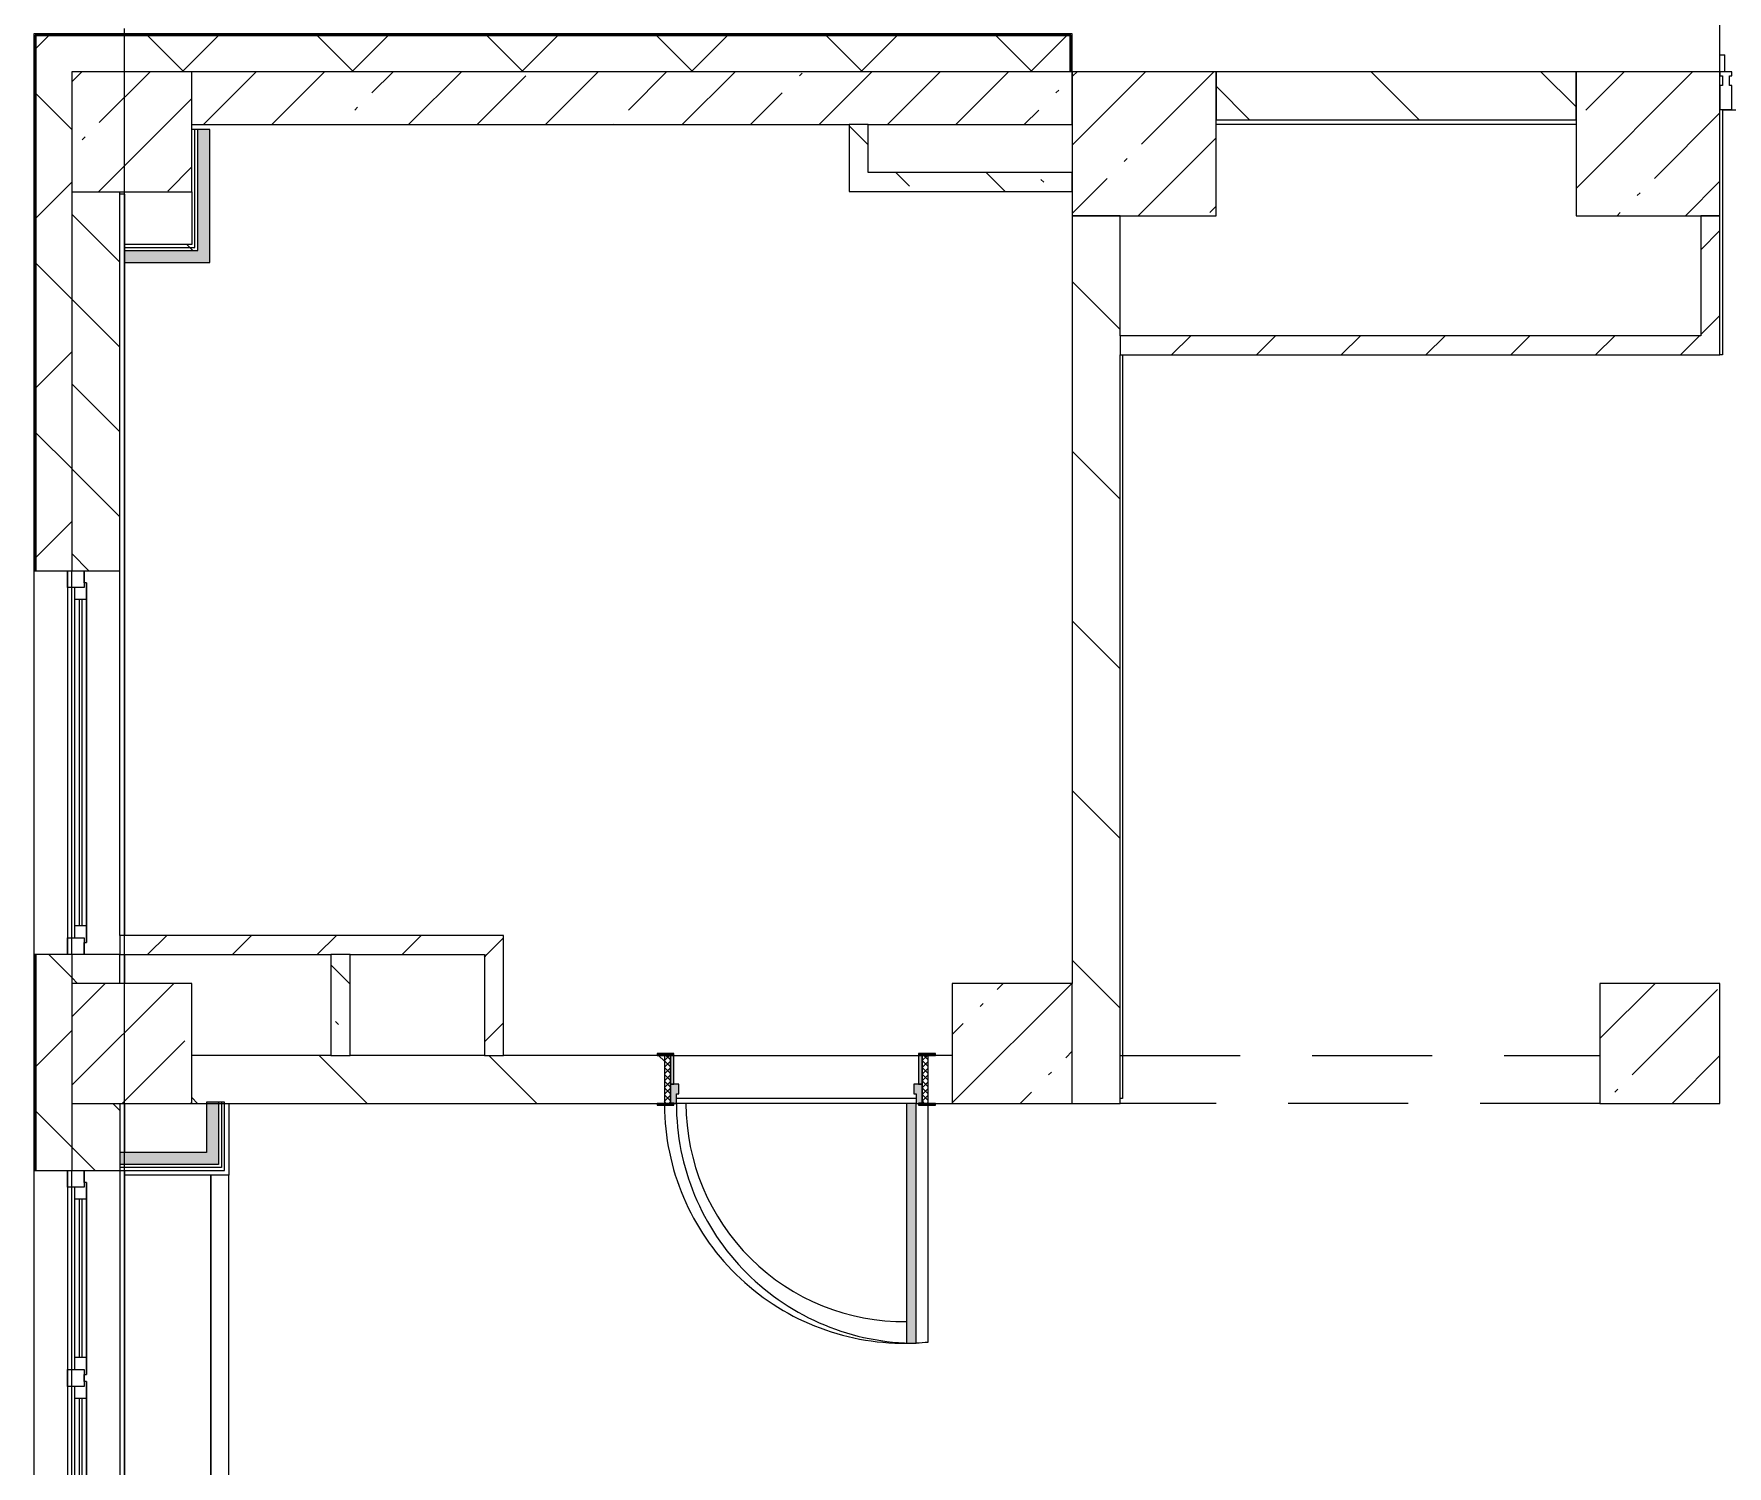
# Model space of a CAD drawing. Header units: millimetres. Extents: x 81731 to 272849, y -8553 to 29000.
# Drawn here: x 145571 to 152629, y 9388 to 15358 of the extents above; entities that cross this region are included whole.
import ezdxf

# ---------------------------------------------------------------- set-up
doc = ezdxf.new("R2010")
doc.units = ezdxf.units.MM
doc.linetypes.add('200_ШТРИХ__ш1_п0_6_', pattern=[800, 500, -300])
for name, color, linetype, lineweight in [('A-DETL-MBND-1', 7, '200_ШТРИХ__ш1_п0_6_', 9), ('A-GLAZ-3', 7, 'Continuous', 5), ('A-GLAZ-CWMG-2', 7, 'Continuous', 5), ('A-WALL', 7, 'Continuous', 9), ('A-WALL-6', 7, 'Continuous', 5), ('I-WALL-24', 7, 'Continuous', 5), ('S-COLS-1', 7, 'Continuous', 5), ('Оси', 7, 'Continuous', 9)]:
    doc.layers.add(name, color=color, linetype=linetype, lineweight=lineweight)
for name, color, linetype, lineweight, true_color in [('A-DOOR-4', 7, 'Continuous', 5, 0xe2e2e2), ('A-DOOR-5', 7, 'Continuous', 5, 0xaaaaaa), ('A-DOOR-FRAM-2', 7, 'Continuous', 5, 0xe2e2e2), ('A-DOOR-FRAM-4', 7, 'Continuous', 5, 0xaaaaaa), ('A-FLOR-1', 7, 'Continuous', 5, 0xaaaaaa), ('I-WALL-23', 7, 'Continuous', 9, 0xe7e7e7), ('I-WALL-26', 7, 'Continuous', 5, 0x787878)]:
    doc.layers.add(name, color=color, linetype=linetype, lineweight=lineweight, true_color=true_color)
pattern_1 = [(45, (145838.57, 0), (-285.123, 285.123), []), (45, (146123.7, 0), (-285.123, 285.123), [504.031, -100.806, 16.764, -84.042])]
pattern_2 = [(135, (145838.57, 0), (-353.553, -353.553), [])]
pattern_3 = [(45, (145838.57, 0), (-353.553, 353.553), []), (135, (145838.57, 0), (-353.553, -353.553), [])]
pattern_4 = [(45, (145838.57, 0), (-176.7767, 176.7767), [])]
pattern_5 = [(135, (145838.57, 0), (-377.17, -377.17), [533.4, -88.9, 17.78, -88.9]), (135, (145838.57, 376.94), (-377.17, -377.17), []), (50, (145838.57, 0), (637.645, -55.787), [66.675, -733.425]), (355, (145838.6, 0), (-123.35, 668.7), [53.34, -586.74]), (100.451, (145891.7, -4.65), (514.3, 612.908), [56.665, -623.315]), (46.184, (145838.6, 177.8), (948.776, -147.15), [100.01, -1100.137]), (96.636, (145917.6, 165.5), (830.91, 865.997), [85, -934.973]), (351.184, (145838.6, 177.8), (830.92, 865.99), [80.01, -880.11]), (21, (145927.47, 133.35), (530.65, -357.928), [66.675, -733.425]), (326, (145927.5, 133.35), (216.308, 644.658), [53.34, -586.74]), (71.451, (145971.7, 103.5), (746.96, 286.724), [56.665, -623.315]), (37.5, (145838.57, 0), (10.8105, 295.9426), [16.764, -562.864, 16.764, -578.866, -588.962]), (37.5, (145838.57, 0), (10.8105, 295.9426), [-1175.258, 16.764, -572.198]), (7.5, (145838.57, 0), (233.869, 350.632), [16.764, -322.834, 16.764, -549.529, -224.472]), (7.5, (145838.57, 0), (233.869, 350.632), [-905.891, 16.764, -207.708]), (327.5, (145640.32, 0), (474.568, -20.0513), [16.764, -205.486, 16.764, -676.656, -920.115]), (327.5, (145640.32, 0), (474.568, -20.0513), [-915.67, 16.764, -903.351]), (317.5, (145551.42, 0), (518.452, 88.993), [16.764, -272.161, 16.764, -443.738, -653.415]), (317.5, (145551.42, 0), (518.452, 88.993), [-749.427, 16.764, -636.65])]
pattern_6 = [(45, (145838.6, 0), (-530.33, 530.33), []), (135, (145838.6, 0), (-530.33, -530.33), [])]

# ---------------------------------------------------------------- blocks, each defined once
blk = doc.blocks.new('BSC_Колонна _Прямоугольная - 500х500-V125-2_4_3_птичка')
at = {"layer": 'S-COLS-1'}
h = blk.add_hatch(dxfattribs=at)
h.set_pattern_fill('FP_97', color=256, style=0, pattern_type=2)
h.set_pattern_definition([(45, (-140, -14950), (-285.123, 285.123), []), (45, (145.12, -14950), (-285.123, 285.123), [504.031, -100.806, 16.764, -84.042])])
h.paths.add_polyline_path([(-250, -250), (250, -250), (250, 250), (-250, 250)])
for p, q in [((250, 250), (-250, 250)), ((-250, 250), (-250, -250)), ((250, -250), (250, 250)), ((-250, -250), (250, -250))]:
    blk.add_line(p, q, dxfattribs=at)
blk = doc.blocks.new('110_Дверь_СКБ_1Ст_Внутренняя1 - Д-4к_п__1100x2100h_Артистические EI30-33310874-2_4_3_птичка')
at = {"layer": 'A-DOOR-4'}
h = blk.add_hatch(color=256, dxfattribs=at)
h.paths.add_polyline_path([(512.5, 100), (512.5, 60), (502.5, 60), (502.5, 20), (537.5, 20), (537.5, 100)])
h.paths.add_polyline_path([(-487.5, 100), (-512.5, 100), (-512.5, 20), (-477.5, 20), (-477.5, 60), (-487.5, 60)])
at = {"layer": 'A-DOOR-5'}
h = blk.add_hatch(dxfattribs=at)
h.set_pattern_fill('FP_23', color=256, style=0, pattern_type=2)
h.set_pattern_definition([(135, (1751.41, 164.685), (-14.14214, -14.14214), []), (225, (1751.41, 164.685), (14.14214, -14.14214), [])])
h.paths.add_polyline_path([(537.5, 100), (537.5, -100), (562.5, -100), (562.5, 100)])
at = {"layer": 'A-DOOR-FRAM-2'}
for points in [[(-447.5, 1100), (-487.5, 1100), (-487.5, 100), (-447.5, 100), (-447.5, 935.9)], [(-567.5, 108), (-567.5, 100), (-497.5, 100), (-497.5, 108)], [(592.5, 108), (522.5, 108), (522.5, 100), (592.5, 100)], [(-497.5, 20), (-512.5, 20), (-512.5, -100), (-497.5, -100)], [(537.5, 20), (522.5, 20), (522.5, -100), (537.5, -100)], [(-567.5, -100), (-567.5, -108), (-497.5, -108), (-497.5, -100)], [(522.5, -100), (522.5, -108), (592.5, -108), (592.5, -100)]]:
    blk.add_hatch(color=256, dxfattribs=at).paths.add_polyline_path(points)
at = {"layer": 'A-DOOR-FRAM-4'}
h = blk.add_hatch(dxfattribs=at)
h.set_pattern_fill('FP_24', color=256, style=0, pattern_type=2)
h.set_pattern_definition([(45, (-371.384, 164.685), (-14.1421, 14.1421), []), (135, (-371.384, 164.685), (-14.1421, -14.1421), [])])
h.paths.add_polyline_path([(-512.5, 100), (-537.5, 100), (-537.5, -100), (-512.5, -100)])
at = {"layer": 'A-DOOR-5'}
for p, q in [((-487.5, 1100), (-487.5, 100)), ((-447.5, 1100), (-487.5, 1100)), ((-447.5, 100), (-447.5, 1100)), ((-487.5, 100), (-447.5, 100))]:
    blk.add_line(p, q, dxfattribs=at)
blk.add_arc((-487.5, 100), 1000, 360, 90, dxfattribs=at)
at = {"layer": 'A-DOOR-FRAM-4'}
for p, q in [((-497.5, 108), (-567.5, 108)), ((-567.5, 108), (-567.5, 100)), ((-567.5, 100), (-497.5, 100)), ((-512.5, 100), (-537.5, 100)), ((-537.5, 100), (-537.5, -100)), ((-487.5, 100), (-512.5, 100)), ((-512.5, 100), (-512.5, 20)), ((-512.5, -100), (-512.5, 100)), ((-497.5, 100), (-512.5, 100)), ((-512.5, 100), (-512.5, 99)), ((-512.5, 99), (-497.5, 99)), ((-497.5, 100), (-497.5, 108)), ((-497.5, 99), (-497.5, 100)), ((-487.5, 60), (-487.5, 100)), ((512.5, 100), (512.5, 60)), ((537.5, 100), (512.5, 100)), ((592.5, 108), (522.5, 108)), ((522.5, 108), (522.5, 100)), ((537.5, 100), (522.5, 100)), ((522.5, 100), (522.5, 99)), ((522.5, 100), (592.5, 100)), ((522.5, 99), (537.5, 99)), ((537.5, 20), (537.5, 100)), ((562.5, 100), (537.5, 100)), ((537.5, 100), (537.5, -100)), ((537.5, 99), (537.5, 100)), ((562.5, -100), (562.5, 100)), ((592.5, 100), (592.5, 108)), ((-512.5, 20), (-477.5, 20)), ((-497.5, 20), (-512.5, 20)), ((-512.5, 20), (-512.5, -100)), ((-497.5, -100), (-497.5, 20)), ((-477.5, 60), (-487.5, 60)), ((-477.5, 20), (-477.5, 60)), ((512.5, 60), (502.5, 60)), ((502.5, 60), (502.5, 20)), ((502.5, 20), (537.5, 20)), ((537.5, 20), (522.5, 20)), ((522.5, 20), (522.5, -100)), ((537.5, -100), (537.5, 20)), ((-497.5, -100), (-567.5, -100)), ((-567.5, -100), (-567.5, -108)), ((-567.5, -108), (-497.5, -108)), ((-537.5, -100), (-512.5, -100)), ((-512.5, -100), (-497.5, -100)), ((-497.5, -108), (-497.5, -100)), ((522.5, -100), (537.5, -100)), ((592.5, -100), (522.5, -100)), ((522.5, -100), (522.5, -108)), ((522.5, -108), (592.5, -108)), ((537.5, -100), (562.5, -100)), ((592.5, -108), (592.5, -100))]:
    blk.add_line(p, q, dxfattribs=at)
blk = doc.blocks.new('BSC_Колонна _Прямоугольная - 500х500-22206884-2_4_3_птичка')
at = {"layer": 'S-COLS-1'}
h = blk.add_hatch(dxfattribs=at)
h.set_pattern_fill('FP_143', color=256, style=0, pattern_type=2)
h.set_pattern_definition([(45, (-6510, -11150), (-285.123, 285.123), []), (45, (-6224.88, -11150), (-285.123, 285.123), [504.031, -100.806, 16.764, -84.042])])
h.paths.add_polyline_path([(-250, -250), (250, -250), (250, 250), (-250, 250), (-250, 71)])
for p, q in [((250, 250), (-250, 250)), ((-250, 250), (-250, -250)), ((250, -250), (250, 250)), ((-250, -250), (250, -250))]:
    blk.add_line(p, q, dxfattribs=at)
blk = doc.blocks.new('BSC_Колонна _Прямоугольная - 500х500-V188-2_4_3_птичка')
at = {"layer": 'S-COLS-1'}
h = blk.add_hatch(dxfattribs=at)
h.set_pattern_fill('FP_144', color=256, style=0, pattern_type=2)
h.set_pattern_definition([(45, (-3810, -11150), (-285.123, 285.123), []), (45, (-3524.88, -11150), (-285.123, 285.123), [504.031, -100.806, 16.764, -84.042])])
h.paths.add_polyline_path([(-250, -250), (250, -250), (250, 250), (-250, 250), (-250, 71)])
for p, q in [((250, 250), (-250, 250)), ((-250, 250), (-250, -250)), ((250, -250), (250, 250)), ((-250, -250), (250, -250))]:
    blk.add_line(p, q, dxfattribs=at)
blk = doc.blocks.new('120_Окно_СКБ_1Ст - 120_Окно_СКБ_1Ст_1600х2500_h_ 2-22959204-2_4_3_птичка')
at = {"layer": 'A-GLAZ-3'}
for p, q in [((-800, -127), (-800, -57)), ((-800, -57), (-730, -57)), ((800, -57), (-800, -57)), ((-730, -57), (-730, -127)), ((730, -127), (730, -57)), ((730, -57), (800, -57)), ((800, -57), (800, -127)), ((-730, -127), (-800, -127)), ((-800, -127), (-750, -127)), ((-730, -127), (-750, -127)), ((-750, -127), (-750, -137)), ((-750, -137), (750, -137)), ((750, -137), (-750, -137)), ((730, -87), (-730, -87)), ((-730, -87), (-730, -127)), ((-680, -137), (-680, -87)), ((-680, -107), (680, -107)), ((680, -117), (-680, -117)), ((680, -137), (680, -87)), ((730, -127), (730, -87)), ((800, -127), (730, -127)), ((750, -127), (730, -127)), ((750, -127), (800, -127)), ((750, -137), (750, -127))]:
    blk.add_line(p, q, dxfattribs=at)
blk = doc.blocks.new('120_Окно_СКБ_2Ст - 120_Окно_СКБ_2Ст 2100х2500 _мал створка справа_-22445857-2_4_3_птичка')
at = {"layer": 'A-GLAZ-3'}
for p, q in [((-1050, -127), (-1050, -57)), ((-1050, -57), (-980, -57)), ((1050, -57), (-1050, -57)), ((-980, -57), (-980, -127)), ((150, -127), (150, -57)), ((150, -57), (220, -57)), ((220, -57), (220, -127)), ((980, -127), (980, -57)), ((980, -57), (1050, -57)), ((1050, -57), (1050, -127)), ((-980, -127), (-1050, -127)), ((-1050, -127), (-1000, -127)), ((-980, -127), (-1000, -127)), ((-1000, -127), (-1000, -137)), ((-1000, -137), (170, -137)), ((170, -137), (-1000, -137)), ((150, -87), (-980, -87)), ((-980, -87), (-980, -127)), ((-930, -137), (-930, -87)), ((-930, -107), (100, -107)), ((100, -117), (-930, -117)), ((100, -137), (100, -87)), ((150, -127), (150, -87)), ((220, -127), (150, -127)), ((170, -127), (150, -127)), ((170, -127), (200, -127)), ((170, -137), (170, -127)), ((220, -127), (200, -127)), ((200, -127), (200, -137)), ((200, -137), (1000, -137)), ((1000, -137), (200, -137)), ((980, -87), (220, -87)), ((220, -87), (220, -127)), ((270, -137), (270, -87)), ((270, -107), (930, -107)), ((930, -117), (270, -117)), ((930, -137), (930, -87)), ((980, -127), (980, -87)), ((1050, -127), (980, -127)), ((1000, -127), (980, -127)), ((1000, -127), (1050, -127)), ((1000, -137), (1000, -127))]:
    blk.add_line(p, q, dxfattribs=at)
blk = doc.blocks.new('BSC_Колонна _Прямоугольная - 500х500-V197-2_4_3_птичка')
at = {"layer": 'S-COLS-1'}
h = blk.add_hatch(dxfattribs=at)
h.set_pattern_fill('FP_152', color=256, style=0, pattern_type=2)
h.set_pattern_definition([(45, (-140, -11150), (-285.123, 285.123), []), (45, (145.12, -11150), (-285.123, 285.123), [504.031, -100.806, 16.764, -84.042])])
h.paths.add_polyline_path([(-250, -250), (250, -250), (250, 250), (-250, 250), (-250, 71)])
for p, q in [((250, 250), (-250, 250)), ((-250, 250), (-250, -250)), ((250, -250), (250, 250)), ((-250, -250), (250, -250))]:
    blk.add_line(p, q, dxfattribs=at)
blk = doc.blocks.new('Прямоугольный импост - Импост структурный с накладкой - 160мм-23997897-2_4_3_птичка')
at = {"layer": 'A-GLAZ-CWMG-2'}
for p, q in [((0, 140), (-50, 140)), ((-50, 140), (-50, 40)), ((0, 40), (0, 140)), ((-50, 40), (-40, 40)), ((-40, 0), (-50, 0)), ((-50, 0), (-50, -17)), ((-40, 40), (-40, 0)), ((-10, 0), (-10, 40)), ((-10, 40), (0, 40)), ((0, 0), (-10, 0)), ((0, -17), (0, 0)), ((-50, -17), (0, -17))]:
    blk.add_line(p, q, dxfattribs=at)
blk = doc.blocks.new('Зашивка приборов отопления42 - Зашивка приборов отопления-33374801-2_4_3_птичка')
at = {"layer": 'A-WALL-6'}
for p, q in [((37471.9, 23439), (35371.9, 23439)), ((37471.9, 23079), (37471.9, 23439)), ((35371.9, 23079), (37471.9, 23079)), ((37471.9, 23079), (35371.9, 23079)), ((37471.9, 23004), (37471.9, 23079)), ((35371.9, 23004), (37471.9, 23004))]:
    blk.add_line(p, q, dxfattribs=at)

msp = doc.modelspace()

# ---------------------------------------------------------------- hatches: boundary and pattern name
at = {"layer": 'A-WALL-6'}
h = msp.add_hatch(dxfattribs=at)
h.set_pattern_fill('FP_66', color=256, style=0, pattern_type=2)
h.set_pattern_definition(pattern_3)
h.paths.add_polyline_path([(145728.6, -100), (145728.6, 5220), (145578.6, 5220), (145578.6, -100)])
h.paths.add_polyline_path([(145578.6, 7320), (145728.6, 7320), (145728.6, 8520), (145578.6, 8520), (145578.6, 7750.3)])
h.paths.add_polyline_path([(145622.9, 10620), (145728.6, 10620), (145728.6, 11520), (145578.6, 11520), (145578.6, 10620)])
h.paths.add_polyline_path([(145728.6, 13120), (145728.6, 15350), (145578.6, 15350), (145578.6, 13120)])
h = msp.add_hatch(dxfattribs=at)
h.set_pattern_fill('FP_66', color=256, style=0, pattern_type=2)
h.set_pattern_definition(pattern_3)
h.paths.add_polyline_path([(149890.6, 15200), (149890.6, 15350), (145728.6, 15350), (145728.6, 15200), (149333, 15200)])
h = msp.add_hatch(dxfattribs=at)
h.set_pattern_fill('FP_76', color=256, style=0, pattern_type=2)
h.set_pattern_definition([(135, (145838.57, 0), (-176.7767, -176.7767), [])])
h.paths.add_polyline_path([(145928.6, 7900), (145928.6, 8520), (145728.6, 8520), (145728.6, 7900)])
h.paths.add_polyline_path([(145728.6, 10620), (145928.6, 10620), (145928.6, 10900), (145728.6, 10900), (145728.6, 10642.6)])
h.paths.add_polyline_path([(145728.6, 11400), (145928.6, 11400), (145928.6, 11520), (145728.6, 11520)])
h.paths.add_polyline_path([(145928.6, 13120), (145928.6, 14700), (145728.6, 14700), (145728.6, 13120)])
at = {"layer": 'I-WALL-23'}
for points in [[(146303.6, 14405), (146303.6, 14960), (146253.6, 14960), (146253.6, 14405)], [(146253.6, 14405), (146253.6, 14455), (145948.6, 14455), (145948.6, 14405), (146228.6, 14405)], [(146339.6, 10695), (146339.6, 10905), (146289.6, 10905), (146289.6, 10695)], [(145928.6, 10645), (146339.6, 10645), (146339.6, 10695), (145928.6, 10695)]]:
    msp.add_hatch(color=256, dxfattribs=at).paths.add_polyline_path(points)
at = {"layer": 'I-WALL-24'}
h = msp.add_hatch(dxfattribs=at)
h.set_pattern_fill('FP_74', color=256, style=0, pattern_type=2)
h.set_pattern_definition(pattern_1)
h.paths.add_polyline_path([(148405.4, 14980), (149898.6, 14980), (149898.6, 15200), (146228.6, 15200), (146228.6, 14980), (146550.4, 14980)])
h = msp.add_hatch(dxfattribs=at)
h.set_pattern_fill('FP_77', color=256, style=0, pattern_type=2)
h.set_pattern_definition(pattern_2)
h.paths.add_polyline_path([(151998.6, 15000), (151998.6, 15200), (150498.6, 15200), (150498.6, 15000), (151188, 15000)])
h = msp.add_hatch(dxfattribs=at)
h.set_pattern_fill('FP_77', color=256, style=0, pattern_type=2)
h.set_pattern_definition(pattern_2)
h.paths.add_polyline_path([(150098.6, 10900), (150098.6, 14600), (149898.6, 14600), (149898.6, 10900)])
h = msp.add_hatch(dxfattribs=at)
h.set_pattern_fill('FP_78', color=256, style=0, pattern_type=2)
h.set_pattern_definition(pattern_4)
h.paths.add_polyline_path([(152598.6, 14100), (152598.6, 14600), (152518.6, 14600), (152518.6, 14100)])
h = msp.add_hatch(dxfattribs=at)
h.set_pattern_fill('FP_160', color=256, style=0, pattern_type=2)
h.set_pattern_definition(pattern_6)
h.paths.add_polyline_path([(145948.6, 14467.5), (146228.6, 14467.5), (146228.6, 14480), (145948.6, 14480)])
h = msp.add_hatch(dxfattribs=at)
h.set_pattern_fill('FP_160', color=256, style=0, pattern_type=2)
h.set_pattern_definition(pattern_6)
h.paths.add_polyline_path([(145948.6, 14455), (146241.1, 14455), (146241.1, 14467.5), (145948.6, 14467.5)])
h = msp.add_hatch(dxfattribs=at)
h.set_pattern_fill('FP_78', color=256, style=0, pattern_type=2)
h.set_pattern_definition(pattern_4)
h.paths.add_polyline_path([(152598.6, 14020), (152598.6, 14100), (150098.6, 14100), (150098.6, 14020), (152115.5, 14020)])
h = msp.add_hatch(dxfattribs=at)
h.set_pattern_fill('FP_78', color=256, style=0, pattern_type=2)
h.set_pattern_definition(pattern_4)
h.paths.add_polyline_path([(147528.6, 11520), (147528.6, 11600), (145928.6, 11600), (145928.6, 11520), (147448.6, 11520)])
h = msp.add_hatch(dxfattribs=at)
h.set_pattern_fill('FP_78', color=256, style=0, pattern_type=2)
h.set_pattern_definition(pattern_4)
h.paths.add_polyline_path([(147528.6, 11100), (147528.6, 11520), (147448.6, 11520), (147448.6, 11100)])
h = msp.add_hatch(dxfattribs=at)
h.set_pattern_fill('FP_77', color=256, style=0, pattern_type=2)
h.set_pattern_definition(pattern_2)
h.paths.add_polyline_path([(146550.4, 10900), (148198.6, 10900), (148198.6, 11100), (146228.6, 11100), (146228.6, 10900)])
h.paths.add_polyline_path([(149398.6, 10900), (149398.6, 11100), (149298.6, 11100), (149298.6, 10900), (149328.6, 10900)])
at = {"layer": 'I-WALL-26'}
h = msp.add_hatch(dxfattribs=at)
h.set_pattern_fill('FP_81', color=256, style=0, pattern_type=2)
h.set_pattern_definition(pattern_5)
h.paths.add_polyline_path([(149048.6, 14700.7), (149048.6, 14980), (148968.6, 14980), (148968.6, 14700.7)])
h = msp.add_hatch(dxfattribs=at)
h.set_pattern_fill('FP_81', color=256, style=0, pattern_type=2)
h.set_pattern_definition(pattern_5)
h.paths.add_polyline_path([(149048.6, 14700.7), (149898.6, 14700.7), (149898.6, 14780.7), (149048.6, 14780.7)])
h = msp.add_hatch(dxfattribs=at)
h.set_pattern_fill('FP_81', color=256, style=0, pattern_type=2)
h.set_pattern_definition(pattern_5)
h.paths.add_polyline_path([(146888.6, 11100), (146888.6, 11520), (146808.6, 11520), (146808.6, 11100)])
at = {"layer": 'S-COLS-1'}
h = msp.add_hatch(dxfattribs=at)
h.set_pattern_fill('FP_74', color=256, style=0, pattern_type=2)
h.set_pattern_definition(pattern_1)
h.paths.add_polyline_path([(150498.6, 14600), (150498.6, 15200), (149898.6, 15200), (149898.6, 14600), (150260.5, 14600)])
h = msp.add_hatch(dxfattribs=at)
h.set_pattern_fill('FP_74', color=256, style=0, pattern_type=2)
h.set_pattern_definition(pattern_1)
h.paths.add_polyline_path([(152598.6, 14600), (152598.6, 15200), (151998.6, 15200), (151998.6, 14600), (152115.5, 14600)])

# ---------------------------------------------------------------- linework, layer by layer
at = {"layer": 'A-DETL-MBND-1'}
for p, q in [((152598.6, 15270), (152618.6, 15270)), ((152618.6, 15200), (152618.6, 15270)), ((150098.6, 11100), (152098.6, 11100)), ((152098.6, 10900), (150098.6, 10900))]:
    msp.add_line(p, q, dxfattribs=at)
at = {"layer": 'A-FLOR-1'}
for p, q in [((152598.6, 15200), (152598.6, 20770)), ((159548.6, 15040), (152608.6, 15040)), ((152608.6, 15040), (152608.6, 14020)), ((151998.6, 14980), (150498.6, 14980)), ((150108.6, 14020), (150108.6, 10920)), ((152608.6, 14020), (152598.6, 14020)), ((146383.6, 10900), (146383.6, 10600)), ((148288.6, 10899), (148238.6, 10899)), ((149248.6, 10920), (148248.6, 10920)), ((149298.6, 9905), (149298.6, 10892)), ((150108.6, 10920), (150098.6, 10920))]:
    msp.add_line(p, q, dxfattribs=at)
for radius, start, end in [(1000, 180.45922, 270.57477), (910, 180.06296, 270.62964), (1000, 272.87006, 275.73917)]:
    msp.add_arc((149198.6, 10900), radius, start, end, dxfattribs=at)
at = {"layer": 'A-WALL'}
for p, q in [((145728.6, 15358), (145575.6, 15358)), ((149893.6, 15353), (145575.6, 15353)), ((145575.6, 15353), (145575.6, 13120)), ((149890.6, 15350), (145578.6, 15350)), ((145578.6, 15350), (145578.6, 13120)), ((149890.6, 15200), (149890.6, 15350)), ((149893.6, 15200), (149893.6, 15353)), ((149048.6, 14980), (148968.6, 14980)), ((146241.1, 14467.5), (146241.1, 14960)), ((146253.6, 14455), (146253.6, 14960)), ((145728.6, 14700), (145728.6, 13120)), ((145948.6, 14467.5), (146241.1, 14467.5)), ((145948.6, 14455), (146253.6, 14455)), ((150098.6, 14100), (150098.6, 14020)), ((145575.6, 11520), (145575.6, 10620)), ((145578.6, 11520), (145578.6, 10620)), ((145728.6, 11520), (145728.6, 11400)), ((146888.6, 11520), (146808.6, 11520)), ((146808.6, 11100), (146888.6, 11100)), ((147448.6, 11100), (147528.6, 11100)), ((145728.6, 10900), (145728.6, 10620)), ((146339.6, 10905), (146339.6, 10645)), ((146352.1, 10905), (146352.1, 10632.5)), ((146339.6, 10645), (145928.6, 10645)), ((146352.1, 10632.5), (145928.6, 10632.5))]:
    msp.add_line(p, q, dxfattribs=at)
at = {"layer": 'A-WALL-6'}
for p, q in [((149898.6, 15358), (145570.6, 15358)), ((145570.6, 15358), (145570.6, -258)), ((149898.6, 15200), (149898.6, 15358)), ((145928.6, 11600), (145928.6, 14700)), ((145570.6, 13120), (145928.6, 13120)), ((145928.6, 11520), (145570.6, 11520)), ((145928.6, 11400), (145928.6, 11520)), ((145928.6, 10900), (145928.6, 8500)), ((145570.6, 10620), (145928.6, 10620))]:
    msp.add_line(p, q, dxfattribs=at)
at = {"layer": 'I-WALL-24'}
for p, q in [((149898.6, 15200), (146228.6, 15200)), ((149898.6, 14980), (149898.6, 15200)), ((151998.6, 15200), (150498.6, 15200)), ((150498.6, 15200), (150498.6, 15000)), ((151998.6, 15000), (151998.6, 15200)), ((146228.6, 14980), (148968.6, 14980)), ((148968.6, 14980), (148968.6, 14700.7)), ((149048.6, 14980), (149898.6, 14980)), ((149048.6, 14780.7), (149048.6, 14980)), ((150498.6, 15000), (151998.6, 15000)), ((146303.6, 14960), (146228.6, 14960)), ((146303.6, 14405), (146303.6, 14960)), ((149898.6, 14780.7), (149048.6, 14780.7)), ((149898.6, 14700.7), (149898.6, 14780.7)), ((145948.6, 14690), (145928.6, 14690)), ((145948.6, 14690), (145948.6, 11600)), ((146228.6, 14700), (146228.6, 14480)), ((148968.6, 14700.7), (149898.6, 14700.7)), ((149898.6, 14600), (149898.6, 11400)), ((150098.6, 14600), (149898.6, 14600)), ((150098.6, 14100), (150098.6, 14600)), ((152598.6, 14600), (152518.6, 14600)), ((152518.6, 14600), (152518.6, 14100)), ((152598.6, 14020), (152598.6, 14600)), ((146228.6, 14480), (145948.6, 14480)), ((145948.6, 14405), (146303.6, 14405)), ((152518.6, 14100), (150098.6, 14100)), ((150098.6, 10900), (150098.6, 14020)), ((150098.6, 14020), (152598.6, 14020)), ((145728.6, 11520), (145728.6, 13120)), ((147528.6, 11600), (145928.6, 11600)), ((145928.6, 11600), (145928.6, 11520)), ((147528.6, 11100), (147528.6, 11600)), ((145928.6, 11520), (146808.6, 11520)), ((145948.6, 11520), (145948.6, 11400)), ((146808.6, 11520), (146808.6, 11100)), ((146888.6, 11520), (147448.6, 11520)), ((146888.6, 11100), (146888.6, 11520)), ((147448.6, 11520), (147448.6, 11100)), ((146808.6, 11100), (146228.6, 11100)), ((147448.6, 11100), (146888.6, 11100)), ((148168.6, 11100), (147528.6, 11100)), ((148238.6, 11100), (149258.6, 11100)), ((149398.6, 11100), (149328.6, 11100)), ((145948.6, 10900), (145948.6, 10695)), ((146228.6, 10900), (148168.6, 10900)), ((146364.6, 10905), (146289.6, 10905)), ((146289.6, 10905), (146289.6, 10695)), ((146364.6, 10620), (146364.6, 10905)), ((149208.6, 10900), (148248.6, 10900)), ((149328.6, 10900), (149398.6, 10900)), ((149898.6, 10900), (150098.6, 10900)), ((146289.6, 10695), (145928.6, 10695)), ((145728.6, 8520), (145728.6, 10620)), ((145928.6, 10620), (146364.6, 10620)), ((145948.6, 10620), (145948.6, 8500))]:
    msp.add_line(p, q, dxfattribs=at)
at = {"layer": 'S-COLS-1'}
for p, q in [((150498.6, 15200), (149898.6, 15200)), ((149898.6, 15200), (149898.6, 14600)), ((150498.6, 15000), (150498.6, 15200)), ((152598.6, 15200), (151998.6, 15200)), ((151998.6, 15200), (151998.6, 14600)), ((152598.6, 14600), (152598.6, 15200)), ((150498.6, 14600), (150498.6, 15000)), ((149898.6, 14600), (150098.6, 14600)), ((150098.6, 14600), (150498.6, 14600)), ((151998.6, 14600), (152598.6, 14600))]:
    msp.add_line(p, q, dxfattribs=at)
at = {"layer": 'Оси'}
msp.add_line((145948.6, 5439), (145948.6, 15380), dxfattribs=at)

# ---------------------------------------------------------------- block references
at = {"layer": 'A-DOOR-5', "rotation": 180}
msp.add_blockref('110_Дверь_СКБ_1Ст_Внутренняя1 - Д-4к_п__1100x2100h_Артистические EI30-33310874-2_4_3_птичка', (148761.1, 11000), dxfattribs=at)
at = {"layer": 'A-GLAZ-3', "rotation": 89.99999999999993}
for name, p in [('120_Окно_СКБ_1Ст - 120_Окно_СКБ_1Ст_1600х2500_h_ 2-22959204-2_4_3_птичка', (145653.6, 12320)), ('120_Окно_СКБ_2Ст - 120_Окно_СКБ_2Ст 2100х2500 _мал створка справа_-22445857-2_4_3_птичка', (145653.6, 9570))]:
    msp.add_blockref(name, p, dxfattribs=at)
at = {"layer": 'A-GLAZ-CWMG-2', "rotation": 180}
msp.add_blockref('Прямоугольный импост - Импост структурный с накладкой - 160мм-23997897-2_4_3_птичка', (152598.6, 15183), dxfattribs=at)
at = {"layer": 'A-WALL-6', "rotation": 90.0000000000001}
msp.add_blockref('Зашивка приборов отопления42 - Зашивка приборов отопления-33374801-2_4_3_птичка', (169387.6, -26871.9), dxfattribs=at)
at = {"layer": 'S-COLS-1'}
for name, p in [('BSC_Колонна _Прямоугольная - 500х500-V125-2_4_3_птичка', (145978.6, 14950)), ('BSC_Колонна _Прямоугольная - 500х500-V197-2_4_3_птичка', (145978.6, 11150)), ('BSC_Колонна _Прямоугольная - 500х500-V188-2_4_3_птичка', (149648.6, 11150)), ('BSC_Колонна _Прямоугольная - 500х500-22206884-2_4_3_птичка', (152348.6, 11150))]:
    msp.add_blockref(name, p, dxfattribs=at)

doc.saveas('drawing.dxf')
